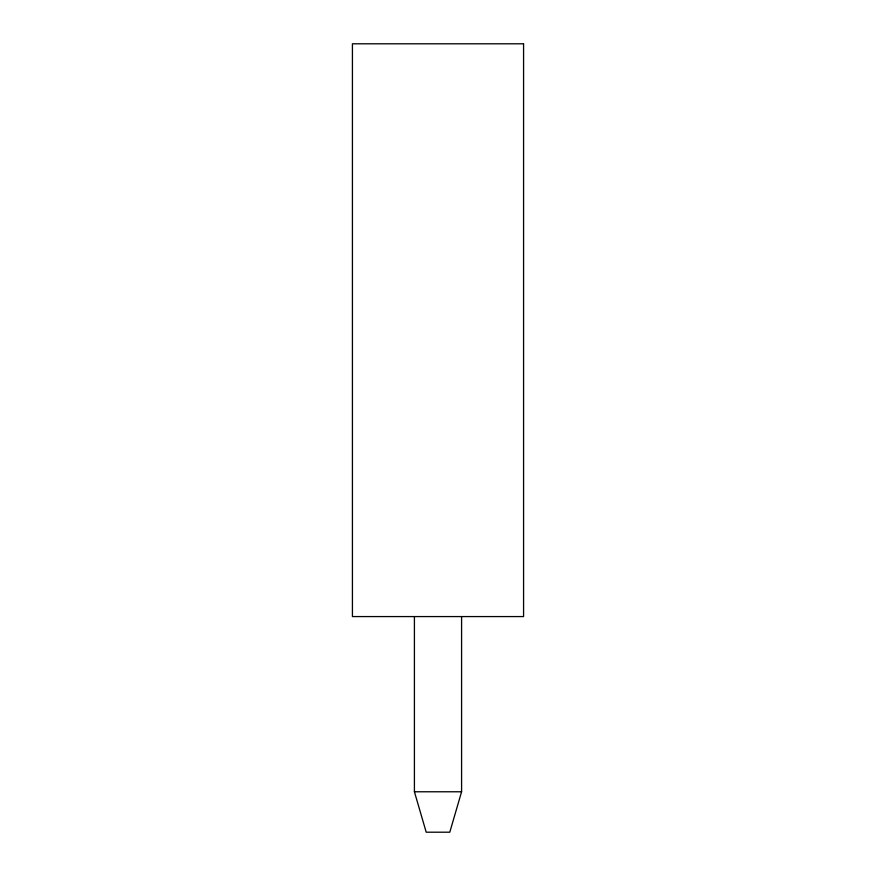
<?xml version="1.0" encoding="UTF-8"?>
<svg xmlns="http://www.w3.org/2000/svg" width="876" height="876" viewBox="0 0 876 876"><rect width="100%" height="100%" fill="white"/><g stroke="black" fill="none" stroke-linecap="round" stroke-linejoin="round"><path stroke-width="1.31" d="M461.586 616.573L461.586 791.773L449.793 832.2L426.207 832.2L414.414 791.773L414.414 616.573M414.414 791.773L461.586 791.773M523.574 43.8L352.426 43.8L352.426 616.573L523.574 616.573L523.574 43.8"/></g></svg>
